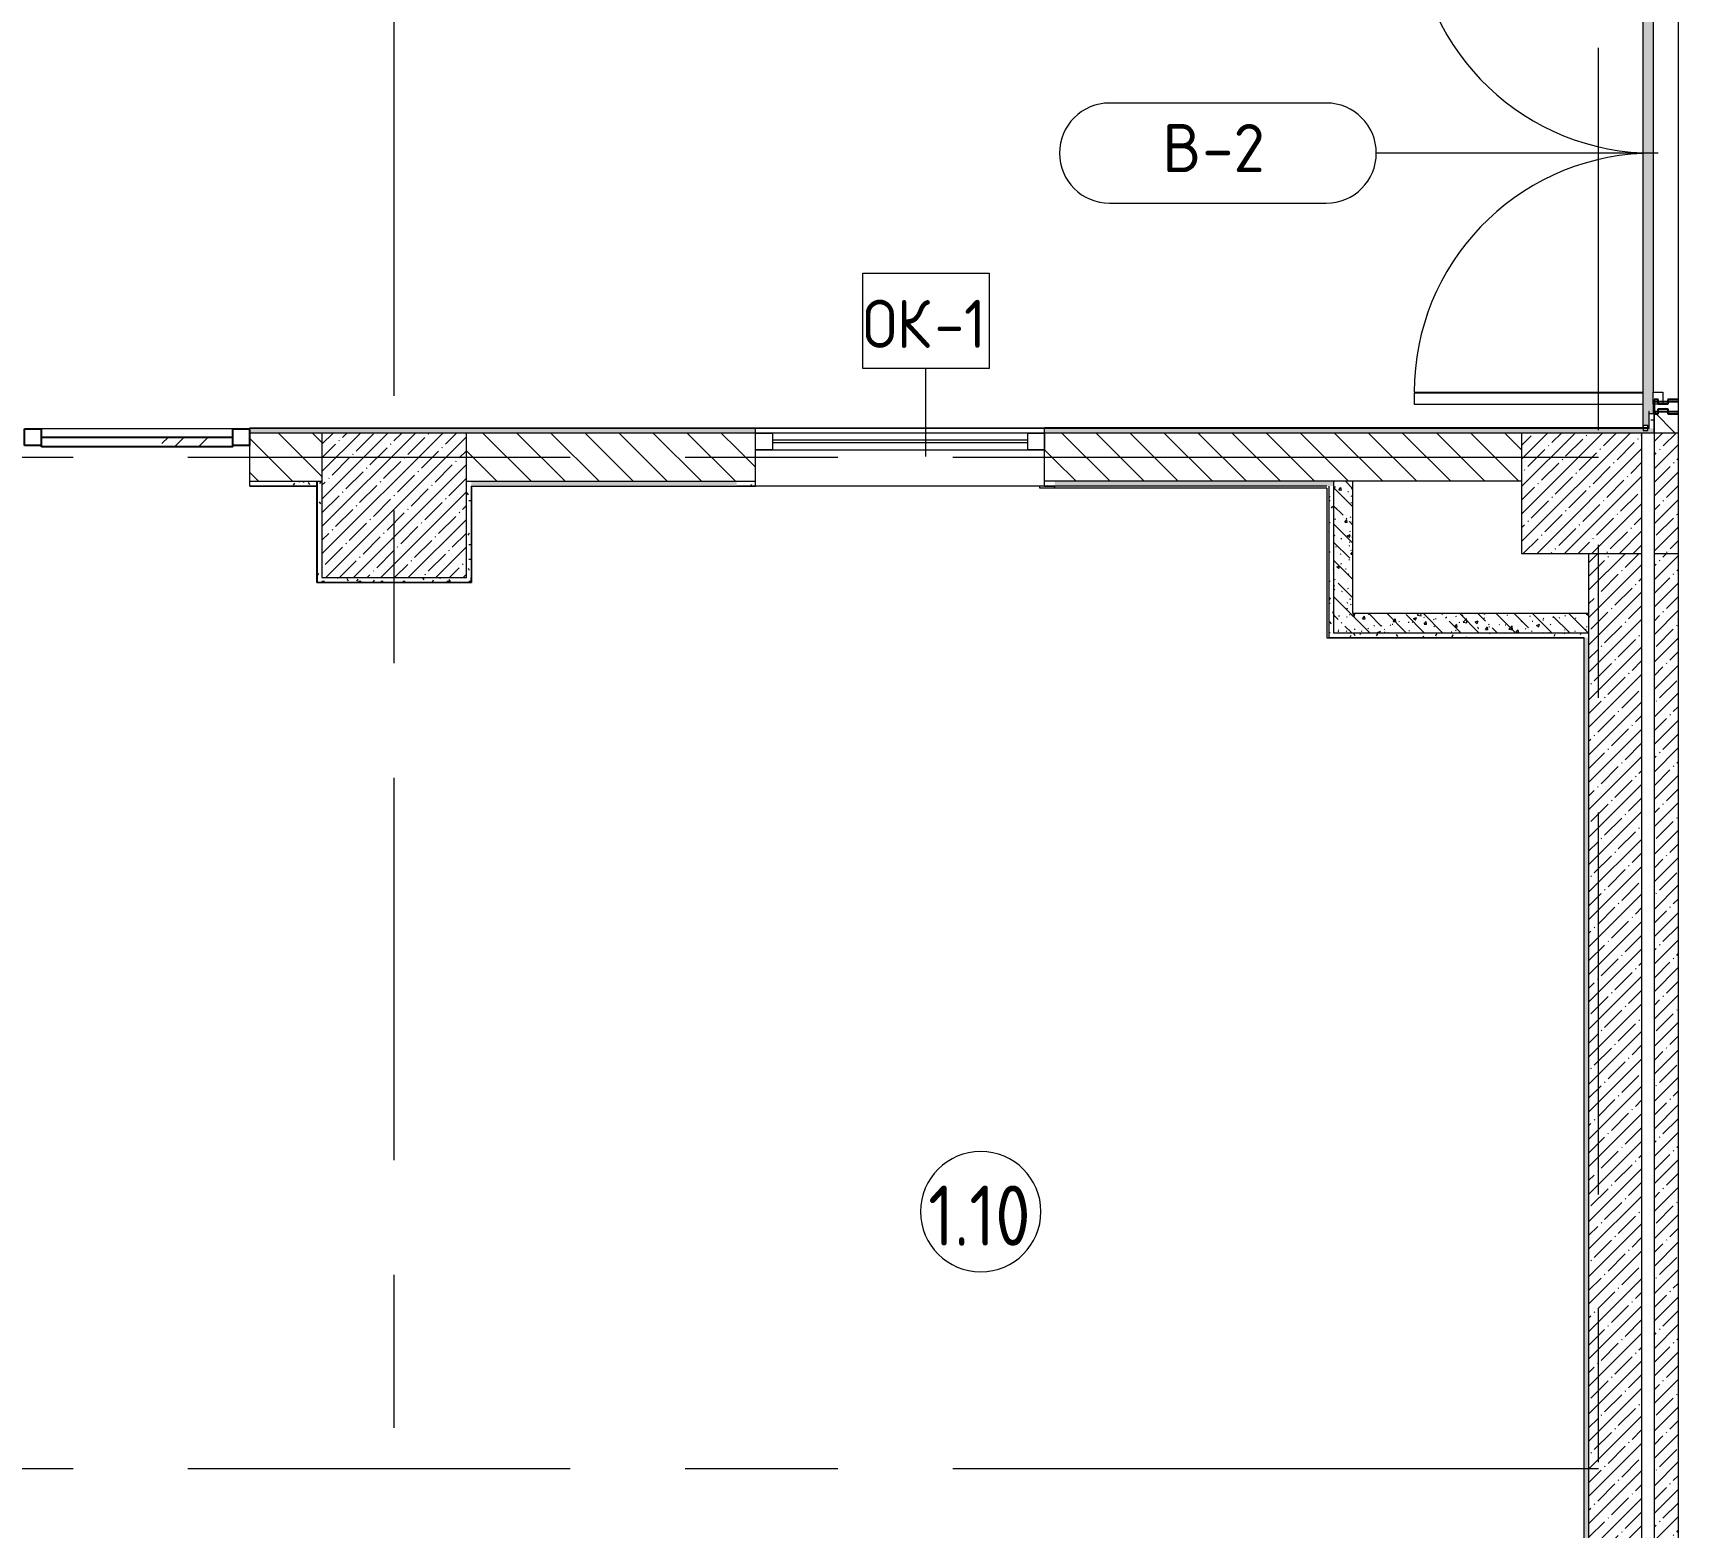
# Model space of a CAD drawing. Header units: millimetres. Extents: x -3708 to 187246, y -8553 to 29000.
# Drawn here: x 31810 to 38640, y 3356 to 9562 of the extents above; entities that cross this region are included whole.
import ezdxf

# ---------------------------------------------------------------- set-up
doc = ezdxf.new("R2010")
doc.units = ezdxf.units.MM
doc.linetypes.add('Осевая', pattern=[3175, 635, -476.25, 1587.5, -476.25])
for name, color, linetype, lineweight in [('A-AREA-IDEN', 7, 'Continuous', 9), ('A-DETL-GENF', 7, 'Continuous', 9), ('A-DOOR-IDEN', 7, 'Continuous', 9), ('A-GLAZ', 7, 'Continuous', 9), ('A-GLAZ-1', 7, 'Continuous', 13), ('A-GLAZ-CURT', 7, 'Continuous', 9), ('A-GLAZ-CURT-1', 7, 'Continuous', 25), ('A-GLAZ-CWMG', 7, 'Continuous', 9), ('A-GLAZ-CWMG-1', 7, 'Continuous', 25), ('A-GLAZ-IDEN', 7, 'Continuous', 9), ('A-WALL', 7, 'Continuous', 9), ('I-WALL', 7, 'Continuous', 9), ('S-COLS', 7, 'Continuous', 9), ('Ограждение', 7, 'Continuous', 9), ('Оси', 7, 'Continuous', 9), ('Оси-2', 7, 'Осевая', 9), ('Поручни', 7, 'Continuous', 9)]:
    doc.layers.add(name, color=color, linetype=linetype, lineweight=lineweight)
for name, color, linetype, lineweight, true_color in [('A-DOOR-1', 1, 'Continuous', 9, 0xff0000), ('A-DOOR-2', 1, 'Continuous', 13, 0xff0000), ('A-WALL-1', 7, 'Continuous', 9, 0x3c3c3c), ('A-WALL-FNSH-1', 7, 'Continuous', 9, 0x3c3c3c)]:
    doc.layers.add(name, color=color, linetype=linetype, lineweight=lineweight, true_color=true_color)
doc.styles.add('GOST Common', font='GOST_Common.ttf', dxfattribs={"height": 200})
doc.styles.add('GOST Common_1', font='GOST_Common.ttf', dxfattribs={"width": 0.9, "height": 250})
doc.styles.add('ISOCPEUR_1', font='isocpeur.ttf', dxfattribs={"width": 0.9, "height": 200})
pattern_1 = [(45, (0, 0), (-57.02463, 57.02463), []), (45, (57.025, 0), (-57.02463, 57.02463), [100.806, -20.161, 3.353, -16.808])]
pattern_2 = [(135, (0, 0), (-75.43415, -75.43415), [106.68, -17.78, 3.556, -17.78]), (135, (0, 75.39), (-75.43415, -75.43415), []), (50, (0, 0), (127.52922, -11.15758), [13.335, -146.685]), (355, (0, 0), (-24.66966, 133.74002), [10.668, -117.348]), (100.451, (10.63, -0.93), (102.85973, 122.58178), [11.333, -124.663]), (46.184, (0, 35.56), (189.75516, -29.43036), [20.002, -220.027]), (96.636, (15.81, 33.1), (166.1822, 173.1996), [17, -186.995]), (351.184, (0, 35.56), (166.1839, 173.1976), [16.002, -176.022]), (21, (17.78, 26.67), (106.13027, -71.58603), [13.335, -146.685]), (326, (17.78, 26.67), (43.26188, 128.93175), [10.668, -117.348]), (71.451, (26.62, 20.7), (149.39198, 57.34505), [11.333, -124.663]), (37.5, (0, 0), (2.16223, 59.18836), [3.353, -112.573, 3.353, -115.773, -117.793]), (37.5, (0, 0), (2.16223, 59.18836), [-235.052, 3.353, -114.44]), (7.5, (0, 0), (46.77386, 70.12615), [3.353, -64.567, 3.353, -109.906, -44.894]), (7.5, (0, 0), (46.77386, 70.12615), [-181.178, 3.353, -41.542]), (327.5, (-39.65, 0), (94.91367, -4.010093), [3.353, -41.097, 3.353, -135.331, -184.023]), (327.5, (-39.65, 0), (94.91367, -4.010093), [-183.134, 3.353, -180.67]), (317.5, (-57.43, 0), (103.69057, 17.79882), [3.353, -54.432, 3.353, -88.748, -130.683]), (317.5, (-57.43, 0), (103.69057, 17.79882), [-149.885, 3.353, -127.33])]
pattern_3 = [(135, (0, 0), (-70.71068, -70.71068), [])]
pattern_4 = [(0, (0, 0), (121.92, 30.48), [10.058, -81.382, 10.058, -81.382, -487.68]), (0, (0, 0), (121.92, 30.48), [-182.88, 10.058, -172.822, 10.058, -81.382, -213.36]), (0, (0, 0), (121.92, 30.48), [-457.2, 10.058, -50.902, 10.058, -142.342]), (120, (45.72, 15.24), (-87.356454, 90.345817), [10.058, -81.382, 10.058, -81.382, -487.68]), (120, (45.72, 15.24), (-87.356454, 90.345817), [-182.88, 10.058, -172.822, 10.058, -81.382, -213.36]), (120, (45.72, 15.24), (-87.356454, 90.345817), [-457.2, 10.058, -50.902, 10.058, -142.342]), (240, (60.96, 76.2), (-34.563546, -120.825817), [10.058, -81.382, 10.058, -81.382, -487.68]), (240, (60.96, 76.2), (-34.563546, -120.825817), [-182.88, 10.058, -172.822, 10.058, -81.382, -213.36]), (240, (60.96, 76.2), (-34.563546, -120.825817), [-457.2, 10.058, -50.902, 10.058, -142.342])]

# ---------------------------------------------------------------- blocks, each defined once
blk = doc.blocks.new('BSC_Колонна _Прямоугольная - 500х500-23286270-План заполнения и маркировки дверных проемов 1 этажа в осях 1-12')
at = {"layer": 'S-COLS'}
h = blk.add_hatch(dxfattribs=at)
h.set_pattern_fill('FP_3', color=256, style=0, pattern_type=2)
h.set_pattern_definition([(45, (-38790, -7650), (-57.02463, 57.02463), []), (45, (-38732.975, -7650), (-57.02463, 57.02463), [100.806, -20.161, 3.353, -16.808])])
h.paths.add_polyline_path([(-250, -250), (-150, -250), (-150, 250), (-250, 250), (-250, -170.7)])
for p, q in [((-150, 250), (-250, 250)), ((-250, 250), (-250, -250)), ((-250, -250), (-150, -250))]:
    blk.add_line(p, q, dxfattribs=at)
blk = doc.blocks.new('BSC_Колонна _Прямоугольная - 600х600-V17-План заполнения и маркировки дверных проемов 1 этажа в осях 1-12')
at = {"layer": 'S-COLS'}
h = blk.add_hatch(dxfattribs=at)
h.set_pattern_fill('FP_31', color=256, style=0, pattern_type=2)
h.set_pattern_definition([(45, (-33310, -7600), (-57.02463, 57.02463), []), (45, (-33252.975, -7600), (-57.02463, 57.02463), [100.806, -20.161, 3.353, -16.808])])
h.paths.add_polyline_path([(-300, -300), (300, -300), (300, 300), (-300, 300)])
for p, q in [((300, 300), (-300, 300)), ((-300, 300), (-300, -300)), ((300, -300), (300, 300)), ((-300, -300), (300, -300))]:
    blk.add_line(p, q, dxfattribs=at)
blk = doc.blocks.new('Прямоугольный импост - Импост структурный с накладкой - 160мм Темный-31239214-План заполнения и маркировки дверных проемов 1 этажа в осях 1-12')
at = {"layer": 'A-GLAZ-CWMG-1'}
for p, q in [((-50, 0), (-50, 17)), ((-50, 17), (0, 17)), ((-40, 0), (-50, 0)), ((-40, -40), (-40, 0)), ((0, 0), (-10, 0)), ((-10, 0), (-10, -40)), ((0, 17), (0, 0)), ((-50, -83), (-50, -40)), ((-50, -40), (-40, -40)), ((-10, -40), (0, -40)), ((0, -40), (0, -83))]:
    blk.add_line(p, q, dxfattribs=at)
blk = doc.blocks.new('Дверь_Витражная_остекление_ - ДВН_ДАО_Главный вход_1800 в свету 5-32258809-План заполнения и маркировки дверных проемов 1 этажа в осях 1-12')
at = {"layer": 'A-DETL-GENF'}
for p, q in [((-992.5, -63.7), (-992.5, -1012.5)), ((-947.5, -1012.5), (-947.5, -63.7)), ((997.5, -63.7), (997.5, -1012.5)), ((1042.5, -1012.5), (1042.5, -63.7)), ((-992.5, -1012.5), (-947.5, -1012.5)), ((997.5, -1012.5), (1042.5, -1012.5))]:
    blk.add_line(p, q, dxfattribs=at)
at = {"layer": 'A-DOOR-1'}
for p, q in [((-992.5, -1012.5), (-992.5, -63.7)), ((992.5, -1012.5), (992.5, -63.7))]:
    blk.add_line(p, q, dxfattribs=at)
for centre, start, end in [((-992.5, -20), 270, 357.4704), ((992.5, -20), 182.5296, 270)]:
    blk.add_arc(centre, 992.5, start, end, dxfattribs=at)
at = {"layer": 'A-DOOR-2'}
for p, q in [((-1042.5, 20), (-992.5, 20)), ((-1042.5, -20), (-1042.5, 20)), ((-992.5, 20), (-992.5, -20)), ((992.5, 20), (1042.5, 20)), ((992.5, -20), (992.5, 20)), ((1042.5, 20), (1042.5, -20)), ((-992.5, -20), (-1042.5, -20)), ((1042.5, -20), (992.5, -20))]:
    blk.add_line(p, q, dxfattribs=at)
blk = doc.blocks.new('Прямоугольный импост - Импост структурный с накладкой - 160мм Темный-V37-План заполнения и маркировки дверных проемов 1 этажа в осях 1-12')
at = {"layer": 'A-GLAZ-CWMG-1'}
for p, q in [((-25, 0), (-25, 17)), ((-25, 17), (25, 17)), ((-15, 0), (-25, 0)), ((-15, -40), (-15, 0)), ((25, 0), (15, 0)), ((15, 0), (15, -40)), ((25, 17), (25, 0)), ((-25, -83), (-25, -40)), ((-25, -40), (-15, -40)), ((15, -40), (25, -40)), ((25, -40), (25, -83))]:
    blk.add_line(p, q, dxfattribs=at)
blk = doc.blocks.new('BSC_Колонна _Прямоугольная - 500х500-V40-План заполнения и маркировки дверных проемов 1 этажа в осях 1-12')
at = {"layer": 'S-COLS'}
h = blk.add_hatch(dxfattribs=at)
h.set_pattern_fill('FP_49', color=256, style=0, pattern_type=2)
h.set_pattern_definition([(45, (-38240, -7650), (-57.02463, 57.02463), []), (45, (-38182.975, -7650), (-57.02463, 57.02463), [100.806, -20.161, 3.353, -16.808])])
h.paths.add_polyline_path([(30, -250), (250, -250), (250, 250), (-250, 250), (-250, -250), (-223.1, -250)])
for p, q in [((250, 250), (-250, 250)), ((-250, 250), (-250, -250)), ((250, -250), (250, 250)), ((-250, -250), (250, -250))]:
    blk.add_line(p, q, dxfattribs=at)
blk = doc.blocks.new('Прямоугольный импост - 50 x 70 мм-V74-План заполнения и маркировки дверных проемов 1 этажа в осях 1-12')
at = {"layer": 'A-GLAZ-CWMG-1'}
for p, q in [((0, 35), (-70, 35)), ((-70, 35), (-70, -35)), ((0, 35), (0, -35)), ((-70, -35), (0, -35))]:
    blk.add_line(p, q, dxfattribs=at)
blk = doc.blocks.new('Системная панель - Стекло - 40мм-V78-План заполнения и маркировки дверных проемов 1 этажа в осях 1-12')
at = {"layer": 'A-GLAZ-CURT'}
h = blk.add_hatch(dxfattribs=at)
h.set_pattern_fill('FP_88', color=256, style=0, pattern_type=2)
h.set_pattern_definition([(45, (-32342.5, -7783), (-282.8427, 282.8427), [200, -600]), (45, (-32542.5, -7883), (-282.8427, 282.8427), [600, -200]), (45, (-32142.5, -7983), (-282.8427, 282.8427), [200, -600])])
h.paths.add_polyline_path([(-397.5, -40), (397.5, -40), (397.5, 0), (-397.5, 0), (-397.5, -35)])
at = {"layer": 'A-GLAZ-CURT-1'}
for p, q in [((-397.5, 0), (397.5, 0)), ((-397.5, -40), (-397.5, 0)), ((397.5, -40), (397.5, 0)), ((397.5, -40), (-397.5, -40))]:
    blk.add_line(p, q, dxfattribs=at)
blk = doc.blocks.new('Прямоугольный импост - 50 x 70 мм-V79-План заполнения и маркировки дверных проемов 1 этажа в осях 1-12')
at = {"layer": 'A-GLAZ-CWMG-1'}
for p, q in [((35, 35), (-35, 35)), ((-35, 35), (-35, -35)), ((35, 35), (35, -35)), ((-35, -35), (35, -35))]:
    blk.add_line(p, q, dxfattribs=at)
blk = doc.blocks.new('Прямоугольный импост - 50 x 70 мм-31720914-План заполнения и маркировки дверных проемов 1 этажа в осях 1-12')
at = {"layer": 'A-GLAZ-CWMG'}
blk.add_line((24940, 7918), (24145, 7918), dxfattribs=at)
blk = doc.blocks.new('120_Окно_СКБ_1Ст - 120_Окно_СКБ_1Ст 400х1200 EI30-24228909-План заполнения и маркировки дверных проемов 1 этажа в осях 1-12')
at = {"layer": 'A-GLAZ'}
for p, q in [((600, 100), (-600, 100)), ((530, 70), (-530, 70)), ((-600, 30), (600, 30)), ((530, 60), (-530, 60))]:
    blk.add_line(p, q, dxfattribs=at)
at = {"layer": 'A-GLAZ-1'}
for p, q in [((-600, 30), (-600, 100)), ((-600, 100), (-530, 100)), ((-530, 100), (-530, 30)), ((530, 30), (530, 100)), ((530, 100), (600, 100)), ((600, 100), (600, 30)), ((-530, 30), (-600, 30)), ((600, 30), (530, 30))]:
    blk.add_line(p, q, dxfattribs=at)
blk = doc.blocks.new('Ограждение - Ограждение-32972080-План заполнения и маркировки дверных проемов 1 этажа в осях 1-12')
at = {"layer": 'Ограждение'}
blk.add_hatch(color=256, dxfattribs=at).paths.add_polyline_path([(38519.7, 7920), (38520, 7921), (38520, 7980), (38538.3, 7980), (38538.3, 8020), (38537, 8020.6), (38537, 8070), (38538.3, 8070), (38538.3, 10055), (38537, 10055), (38537, 10105), (38538.3, 10105), (38538.3, 10120), (38493.3, 10120), (38493.3, 7920), (38495, 7920), (38495, 7931), (38515, 7931), (38515, 7920)])
at = {"layer": 'Поручни'}
for p, q in [((38493.3, 10120), (38538.3, 10120)), ((38493.3, 10120), (38493.3, 7920)), ((38538.3, 10105), (38538.3, 10120)), ((38538.3, 8070), (38538.3, 10055)), ((38538.3, 7980), (38538.3, 8020))]:
    blk.add_line(p, q, dxfattribs=at)
blk = doc.blocks.new('Ограждение - Ограждение-32984924-План заполнения и маркировки дверных проемов 1 этажа в осях 1-12')
at = {"layer": 'Поручни'}
for p, q in [((38493.3, 10120), (38538.3, 10120)), ((38493.3, 10120), (38493.3, 7920)), ((38538.3, 10105), (38538.3, 10120)), ((38538.3, 8070), (38538.3, 10055)), ((38538.3, 7980), (38538.3, 8020))]:
    blk.add_line(p, q, dxfattribs=at)
blk = doc.blocks.new('DET_L_Линия разрыва - М100-30654710-План заполнения и маркировки дверных проемов 1 этажа в осях 1-12')
at = {"layer": 'A-DETL-GENF'}
blk.add_line((11739.9, 0), (0, 0), dxfattribs=at)
blk = doc.blocks.new('Марка_Помещения - Номер-25198446-План заполнения и маркировки дверных проемов 1 этажа в осях 1-12')
at = {"layer": 'A-AREA-IDEN'}
for start, end in [(360, 180), (180, 360)]:
    blk.add_arc((0, 0), 2.5, start, end, dxfattribs=at)
blk = doc.blocks.new('М_двери - Типоразмер_рамка-25223575-План заполнения и маркировки дверных проемов 1 этажа в осях 1-12')
at = {"layer": 'A-DOOR-IDEN'}
for p, q in [((4.496, 2.08), (-4.496, 2.08)), ((-4.496, -2.08), (4.496, -2.08))]:
    blk.add_line(p, q, dxfattribs=at)
for centre, start, end in [((-4.496, 0), 90, 270), ((4.496, 0), 270, 90)]:
    blk.add_arc(centre, 2.08, start, end, dxfattribs=at)

msp = doc.modelspace()

# ---------------------------------------------------------------- hatches: boundary and pattern name
at = {"layer": 'I-WALL'}
h = msp.add_hatch(dxfattribs=at)
h.set_pattern_fill('FP_86', color=256, style=0, pattern_type=2)
h.set_pattern_definition(pattern_4)
h.paths.add_polyline_path([(38540, 7920), (38540, 7980), (38520, 7980), (38520, 7920), (38538.3, 7920)])
h.paths.add_polyline_path([(38520, 10130), (38540, 10130), (38540, 10700), (38520, 10700), (38520, 10185.8)])
h = msp.add_hatch(dxfattribs=at)
h.set_pattern_fill('FP_20', color=256, style=0, pattern_type=2)
h.set_pattern_definition(pattern_3)
h.paths.add_polyline_path([(38540, 7900), (38640, 7900), (38640, 7990), (38540, 7990)])
h.paths.add_polyline_path([(38640, 10120), (38640, 10230), (38540, 10230), (38540, 10120)])
h = msp.add_hatch(dxfattribs=at)
h.set_pattern_fill('FP_86', color=256, style=0, pattern_type=2)
h.set_pattern_definition(pattern_4)
h.paths.add_polyline_path([(27760, 7900), (30210, 7900), (30210, 7920), (27560, 7920), (27560, 7900)])
h.paths.add_polyline_path([(38493.3, 7900), (38540, 7900), (38540, 7920), (36051.7, 7920), (36051.7, 7900), (38490, 7900)])
h.paths.add_polyline_path([(33010, 7900), (34731.7, 7900), (34731.7, 7920), (32710, 7920), (32710, 7900), (32989, 7900)])
h.paths.add_polyline_path([(26160, 7900), (26203.3, 7900), (26203.3, 7920), (25010, 7920), (25010, 7900), (25560, 7900)])
h.paths.add_polyline_path([(20710, 7900), (22510, 7900), (22510, 7920), (20220, 7920), (20220, 7900), (20510, 7900)])
h = msp.add_hatch(dxfattribs=at)
h.set_pattern_fill('FP_86', color=256, style=0, pattern_type=2)
h.set_pattern_definition(pattern_4)
h.paths.add_polyline_path([(36051.7, 7900), (36051.7, 7920), (36010, 7920), (36010, 7900)])
h.paths.add_polyline_path([(34810, 7900), (34810, 7920), (34731.7, 7920), (34731.7, 7900)])
h.paths.add_polyline_path([(26260, 7900), (26260, 7920), (26203.3, 7920), (26203.3, 7900)])
h = msp.add_hatch(dxfattribs=at)
h.set_pattern_fill('FP_20', color=256, style=0, pattern_type=2)
h.set_pattern_definition(pattern_3)
h.paths.add_polyline_path([(32991.3, 7700), (33010, 7700), (33010, 7900), (32710, 7900), (32710, 7700), (32990, 7700)])
h.paths.add_polyline_path([(30210, 7700), (30210, 7900), (29809.7, 7900), (29809.7, 7700)])
h = msp.add_hatch(dxfattribs=at)
h.set_pattern_fill('FP_20', color=256, style=0, pattern_type=2)
h.set_pattern_definition(pattern_3)
h.paths.add_polyline_path([(37290, 7700), (37990, 7700), (37990, 7900), (36051.7, 7900), (36051.7, 7700), (37210, 7700)])
h.paths.add_polyline_path([(33630, 7700), (34731.7, 7700), (34731.7, 7900), (33610, 7900), (33610, 7700)])
h = msp.add_hatch(dxfattribs=at)
h.set_pattern_fill('FP_20', color=256, style=0, pattern_type=2)
h.set_pattern_definition(pattern_3)
h.paths.add_polyline_path([(36051.7, 7700), (36051.7, 7900), (36010, 7900), (36010, 7700)])
h.paths.add_polyline_path([(34810, 7700), (34810, 7900), (34731.7, 7900), (34731.7, 7700)])
h = msp.add_hatch(dxfattribs=at)
h.set_pattern_fill('FP_86', color=256, style=0, pattern_type=2)
h.set_pattern_definition(pattern_4)
h.paths.add_polyline_path([(32989, 7680), (32991.3, 7680), (32991.3, 7700), (32710, 7700), (32710, 7680)])
h = msp.add_hatch(dxfattribs=at)
h.set_pattern_fill('FP_86', color=256, style=0, pattern_type=2)
h.set_pattern_definition(pattern_4)
h.paths.add_polyline_path([(33011.3, 7280), (33011.3, 7300), (33010, 7300), (33010, 7700), (32991.3, 7700), (32991.3, 7280), (33010, 7280)])
h = msp.add_hatch(dxfattribs=at)
h.set_pattern_fill('FP_86', color=256, style=0, pattern_type=2)
h.set_pattern_definition(pattern_4)
h.paths.add_polyline_path([(33630, 7300), (33630, 7700), (33610, 7700), (33610, 7300)])
h = msp.add_hatch(dxfattribs=at)
h.set_pattern_fill('FP_86', color=256, style=0, pattern_type=2)
h.set_pattern_definition(pattern_4)
h.paths.add_polyline_path([(37182, 7680), (37210, 7680), (37210, 7700), (36051.7, 7700), (36051.7, 7680), (37132, 7680)])
h.paths.add_polyline_path([(33632, 7680), (34731.7, 7680), (34731.7, 7700), (33630, 7700), (33630, 7680)])
h = msp.add_hatch(dxfattribs=at)
h.set_pattern_fill('FP_86', color=256, style=0, pattern_type=2)
h.set_pattern_definition(pattern_4)
h.paths.add_polyline_path([(34731.7, 7680), (34810, 7680), (34810, 7700), (34731.7, 7700)])
h.paths.add_polyline_path([(36051.7, 7680), (36051.7, 7700), (36010, 7700), (36010, 7680)])
h = msp.add_hatch(dxfattribs=at)
h.set_pattern_fill('FP_86', color=256, style=0, pattern_type=2)
h.set_pattern_definition(pattern_4)
h.paths.add_polyline_path([(37190, 7050), (37210, 7050), (37210, 7680), (37190, 7680), (37190, 7070)])
h = msp.add_hatch(dxfattribs=at)
h.set_pattern_fill('FP_43', color=256, style=0, pattern_type=2)
h.set_pattern_definition(pattern_2)
h.paths.add_polyline_path([(37290, 7070), (37290, 7700), (37210, 7700), (37210, 7070)])
h = msp.add_hatch(dxfattribs=at)
h.set_pattern_fill('FP_1', color=256, style=0, pattern_type=2)
h.set_pattern_definition(pattern_1)
h.paths.add_polyline_path([(38477.8, 400), (38490, 400), (38490, 7400), (38270, 7400), (38270, 400)])
h = msp.add_hatch(dxfattribs=at)
h.set_pattern_fill('FP_1', color=256, style=0, pattern_type=2)
h.set_pattern_definition(pattern_1)
h.paths.add_polyline_path([(38640, 400), (38640, 7400), (38540, 7400), (38540, 400)])
h = msp.add_hatch(dxfattribs=at)
h.set_pattern_fill('FP_86', color=256, style=0, pattern_type=2)
h.set_pattern_definition(pattern_4)
h.paths.add_polyline_path([(33610, 7280), (33630, 7280), (33630, 7300), (33011.3, 7300), (33011.3, 7280), (33277.3, 7280)])
h = msp.add_hatch(dxfattribs=at)
h.set_pattern_fill('FP_43', color=256, style=0, pattern_type=2)
h.set_pattern_definition(pattern_2)
h.paths.add_polyline_path([(37990, 7070), (38270, 7070), (38270, 7150), (37290, 7150), (37290, 7070), (37339.8, 7070)])
h = msp.add_hatch(dxfattribs=at)
h.set_pattern_fill('FP_86', color=256, style=0, pattern_type=2)
h.set_pattern_definition(pattern_4)
h.paths.add_polyline_path([(37210, 7050), (38270, 7050), (38270, 7070), (37210, 7070)])
h = msp.add_hatch(dxfattribs=at)
h.set_pattern_fill('FP_86', color=256, style=0, pattern_type=2)
h.set_pattern_definition(pattern_4)
h.paths.add_polyline_path([(38270, 400), (38270, 7050), (38250, 7050), (38250, 400)])

# ---------------------------------------------------------------- linework, layer by layer
at = {"layer": 'A-DOOR-IDEN'}
msp.add_line((38557, 9062.5), (37387.2, 9062.5), dxfattribs=at)
at = {"layer": 'A-GLAZ-IDEN'}
msp.add_line((35517.6, 7803.2), (35517.6, 8167.5), dxfattribs=at)
at = {"layer": 'A-GLAZ-IDEN', "flags": 128}
msp.add_lwpolyline([(35255.7, 8564.5), (35779.5, 8564.5), (35779.5, 8167.5), (35255.7, 8167.5)], close=True, dxfattribs=at)
at = {"layer": 'A-WALL'}
for p, q in [((38520, 7920), (38520, 7980)), ((34810, 7900), (33610, 7900)), ((37990, 7900), (36010, 7900)), ((36051.7, 7920), (38520, 7920)), ((32710, 7700), (33010, 7700)), ((32989, 7680), (32989, 7679)), ((33610, 7700), (34810, 7700)), ((33630, 7680), (33630, 7300)), ((33630, 7680), (34731.7, 7680)), ((33630, 7679), (33631, 7679)), ((34731.7, 7680), (34731.7, 7680)), ((37990, 7700), (36010, 7700)), ((38250, 7050), (37190, 7050)), ((38250, 420), (38250, 7050))]:
    msp.add_line(p, q, dxfattribs=at)
at = {"layer": 'A-WALL-1'}
for p, q in [((38540, 7980), (38520, 7980)), ((38640, 7990), (38540, 7990)), ((38540, 7990), (38540, 7900)), ((38540, 7900), (38540, 7980)), ((32710, 7680), (32710, 7920)), ((32710, 7920), (34810, 7920)), ((33010, 7900), (32710, 7900)), ((34810, 7680), (34810, 7920)), ((36010, 7680), (36010, 7920)), ((38540, 7900), (38490, 7900)), ((32991.3, 7680), (32710, 7680)), ((32991.3, 7280), (32991.3, 7680)), ((37182, 7680), (36051.7, 7680)), ((37190, 7680), (37190, 7050)), ((37210, 7700), (37210, 7070)), ((37290, 7150), (37290, 7700)), ((38270, 400), (38270, 7400)), ((38490, 400), (38490, 7400)), ((38540, 7400), (38540, 400)), ((38270, 7150), (37290, 7150)), ((37210, 7070), (38270, 7070))]:
    msp.add_line(p, q, dxfattribs=at)
at = {"layer": 'A-WALL-FNSH-1'}
for p, q in [((38515, 7931), (38495, 7931)), ((38495, 7931), (38495, 7911)), ((38515, 7911), (38515, 7931)), ((38520, 7990), (38519, 7990)), ((38519, 7990), (38519, 7921)), ((38520, 7980), (38520, 7990)), ((32710, 7921), (34810, 7921)), ((32710, 7920), (32710, 7921)), ((38519, 7921), (36010, 7921)), ((36010, 7920), (36010, 7921)), ((36010, 7920), (36051.7, 7920)), ((38495, 7911), (38515, 7911)), ((32710, 7680), (32989, 7680)), ((32710, 7680), (32710, 7679)), ((32989, 7679), (32710, 7679)), ((32989, 7680), (32989, 7700)), ((32989, 7279), (32989, 7679)), ((32990, 7700), (32990, 7280)), ((33631, 7679), (34810, 7679)), ((33631, 7679), (33631, 7279)), ((34810, 7680), (34731.7, 7680)), ((34810, 7680), (34810, 7679)), ((36010, 7680), (36051.7, 7680)), ((33630, 7280), (32989, 7280)), ((32989, 7279), (33631, 7279)), ((33630, 7279), (33630, 7300)), ((37182, 7050), (37182, 7049)), ((37182, 7049), (38249, 7049)), ((38249, 7049), (38249, 421))]:
    msp.add_line(p, q, dxfattribs=at)
at = {"layer": 'I-WALL'}
for p, q in [((34810, 7921), (36010, 7921)), ((34810, 7921), (34810, 7920)), ((34810, 7920), (36010, 7920)), ((36010, 7680), (34810, 7680)), ((37182, 7679), (34810, 7679)), ((35990, 7671), (35990, 7679)), ((37182, 7671), (35990, 7671)), ((36010, 7679), (36010, 7680)), ((36051.7, 7679), (36051.7, 7671)), ((37182, 7680), (37182, 7679)), ((37182, 7671), (37182, 7050))]:
    msp.add_line(p, q, dxfattribs=at)
at = {"layer": 'Оси'}
for p, q in [((35810, 7800), (38310, 7800)), ((35810, 3600), (38310, 3600))]:
    msp.add_line(p, q, dxfattribs=at)
at = {"layer": 'Оси-2'}
for p, q in [((33310, 593.7), (33310, 24898.1)), ((38310, 450.8), (38310, 21277.7)), ((-407.8, 7800), (35810, 7800)), ((-407.8, 3600), (35810, 3600))]:
    msp.add_line(p, q, dxfattribs=at)

# ---------------------------------------------------------------- block references
at = {"layer": 'A-AREA-IDEN', "xscale": 99.99999999999993, "yscale": 99.99999999999993, "zscale": 99.99999999999993}
msp.add_blockref('Марка_Помещения - Номер-25198446-План заполнения и маркировки дверных проемов 1 этажа в осях 1-12', (35744.8, 4666.4), dxfattribs=at)
at = {"layer": 'A-DETL-GENF', "rotation": 90.00000000000031}
msp.add_blockref('DET_L_Линия разрыва - М100-30654710-План заполнения и маркировки дверных проемов 1 этажа в осях 1-12', (38640, -280), dxfattribs=at)
at = {"layer": 'A-DOOR-1', "rotation": 269.9999999999999}
msp.add_blockref('Дверь_Витражная_остекление_ - ДВН_ДАО_Главный вход_1800 в свету 5-32258809-План заполнения и маркировки дверных проемов 1 этажа в осях 1-12', (38557, 9062.5), dxfattribs=at)
at = {"layer": 'A-DOOR-IDEN', "xscale": 99.99999999999993, "yscale": 99.99999999999993, "zscale": 99.99999999999993}
msp.add_blockref('М_двери - Типоразмер_рамка-25223575-План заполнения и маркировки дверных проемов 1 этажа в осях 1-12', (36729.6, 9062.5), dxfattribs=at)
at = {"layer": 'A-GLAZ'}
msp.add_blockref('120_Окно_СКБ_1Ст - 120_Окно_СКБ_1Ст 400х1200 EI30-24228909-План заполнения и маркировки дверных проемов 1 этажа в осях 1-12', (35410, 7800), dxfattribs=at)
at = {"layer": 'A-GLAZ-CURT-1'}
msp.add_blockref('Системная панель - Стекло - 40мм-V78-План заполнения и маркировки дверных проемов 1 этажа в осях 1-12', (32242.5, 7883), dxfattribs=at)
at = {"layer": 'A-GLAZ-CWMG', "extrusion": (0, 0, -1), "rotation": 270.0000000000001}
for name, p in [('Прямоугольный импост - Импост структурный с накладкой - 160мм Темный-31239214-План заполнения и маркировки дверных проемов 1 этажа в осях 1-12', (-38557, 7990)), ('Прямоугольный импост - Импост структурный с накладкой - 160мм Темный-V37-План заполнения и маркировки дверных проемов 1 этажа в осях 1-12', (-38557, 8005))]:
    msp.add_blockref(name, p, dxfattribs=at)
at = {"layer": 'A-GLAZ-CWMG'}
msp.add_blockref('Прямоугольный импост - 50 x 70 мм-31720914-План заполнения и маркировки дверных проемов 1 этажа в осях 1-12', (7700, 0), dxfattribs=at)
at = {"layer": 'A-GLAZ-CWMG-1', "extrusion": (0, 0, -1), "rotation": 180}
for name, p in [('Прямоугольный импост - 50 x 70 мм-V79-План заполнения и маркировки дверных проемов 1 этажа в осях 1-12', (-31810, 7883)), ('Прямоугольный импост - 50 x 70 мм-V74-План заполнения и маркировки дверных проемов 1 этажа в осях 1-12', (-32710, 7883))]:
    msp.add_blockref(name, p, dxfattribs=at)
at = {"layer": 'S-COLS'}
for name, p in [('BSC_Колонна _Прямоугольная - 600х600-V17-План заполнения и маркировки дверных проемов 1 этажа в осях 1-12', (33310, 7600)), ('BSC_Колонна _Прямоугольная - 500х500-V40-План заполнения и маркировки дверных проемов 1 этажа в осях 1-12', (38240, 7650)), ('BSC_Колонна _Прямоугольная - 500х500-23286270-План заполнения и маркировки дверных проемов 1 этажа в осях 1-12', (38790, 7650))]:
    msp.add_blockref(name, p, dxfattribs=at)
at = {"layer": 'Поручни'}
for name in ['Ограждение - Ограждение-32972080-План заполнения и маркировки дверных проемов 1 этажа в осях 1-12', 'Ограждение - Ограждение-32984924-План заполнения и маркировки дверных проемов 1 этажа в осях 1-12']:
    msp.add_blockref(name, (0, 0), dxfattribs=at)

# ---------------------------------------------------------------- texts
at = {"layer": 'A-AREA-IDEN', "insert": (35526.8, 4775), "char_height": 250, "width": 548.354, "attachment_point": 1, "style": 'GOST Common_1'}
msp.add_mtext('1.10', dxfattribs=at)
at = {"layer": 'A-DOOR-IDEN', "char_height": 200, "attachment_point": 1, "style": 'GOST Common'}
for s, insert, width in [('\\fGOST Common|b0|i0|c204|p34|;В', (36498.8, 9183.7), 200.422), ('-2', (36664.2, 9183.7), 352.742)]:
    msp.add_mtext(s, dxfattribs=dict(at, insert=insert, width=width))
at = {"layer": 'A-GLAZ-IDEN', "char_height": 200, "attachment_point": 1, "style": 'ISOCPEUR_1'}
for s, insert, width in [('ОК', (35255.7, 8453.6), 360.759), ('-1', (35553.4, 8453.6), 266.962)]:
    msp.add_mtext(s, dxfattribs=dict(at, insert=insert, width=width))

doc.saveas('drawing.dxf')
